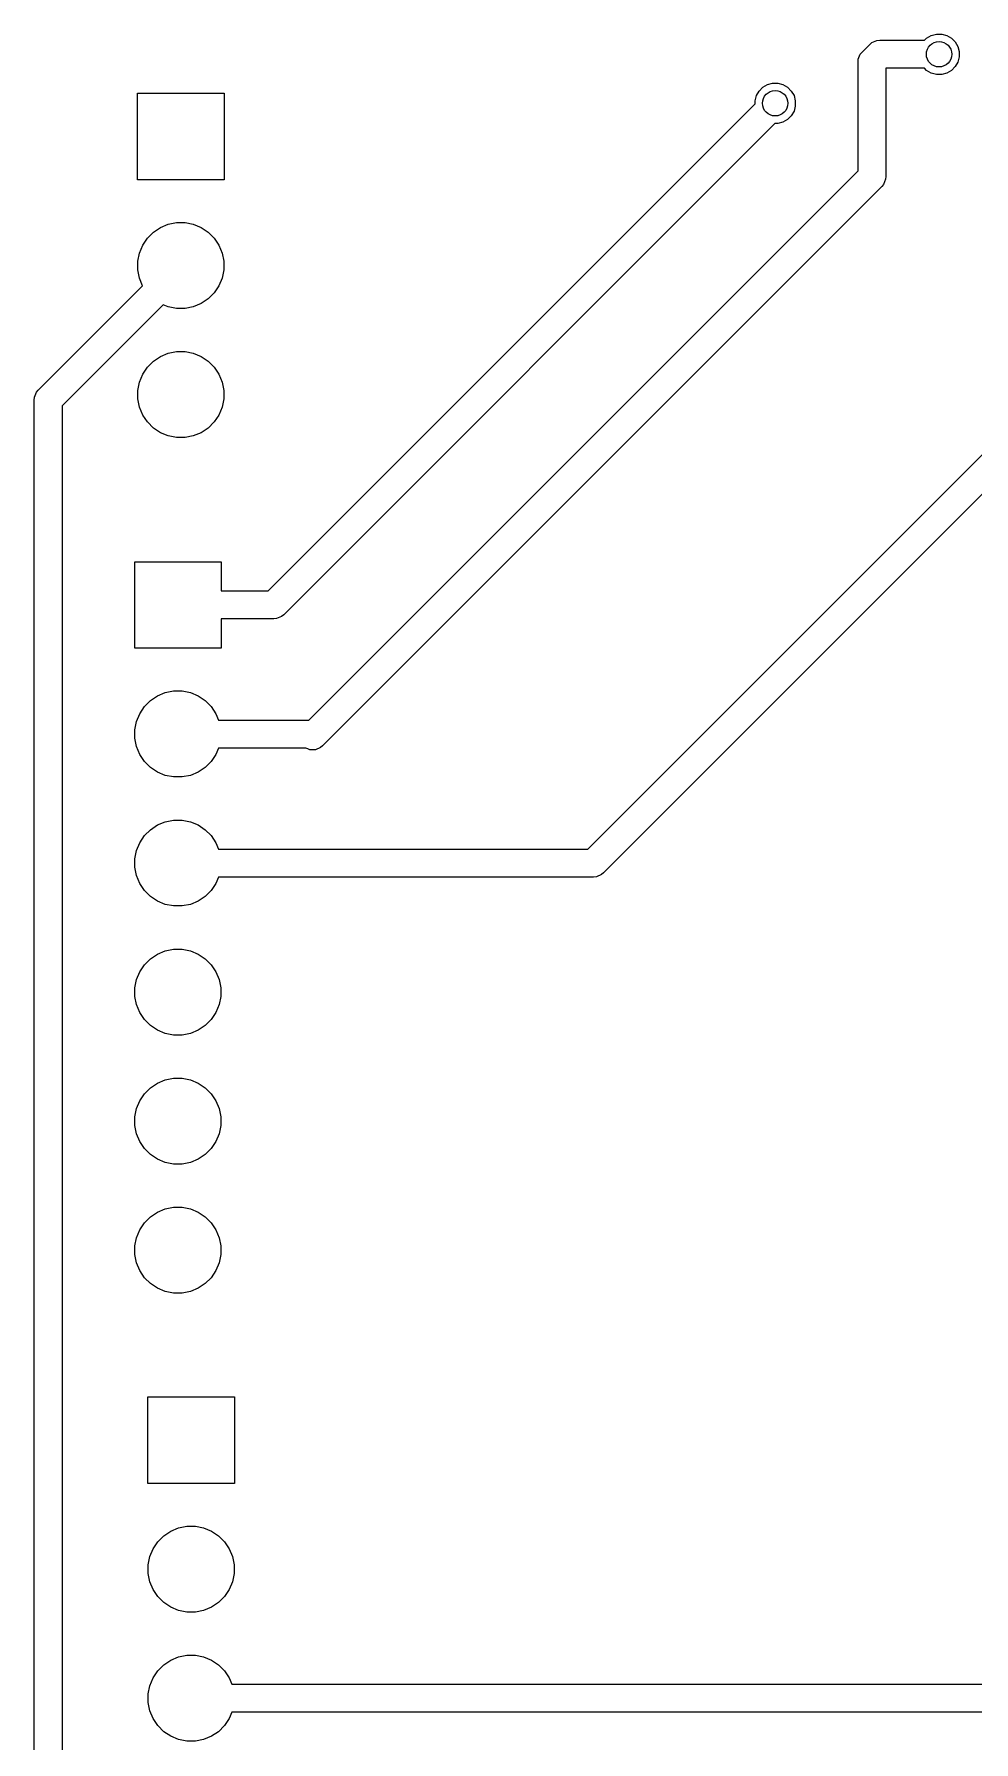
# Model space of a CAD drawing. Extents: x 4.08 to 7.68, y -4.79 to -0.96.
# Drawn here: x 4.084 to 4.813, y -3.512 to -2.189 of the extents above; entities that cross this region are included whole.
import ezdxf

# ---------------------------------------------------------------- set-up
doc = ezdxf.new("R2010")
doc.units = 0
doc.header["$MEASUREMENT"] = 0
doc.layers.add('BLACK', color=7, linetype='CONTINUOUS')

msp = doc.modelspace()

# ---------------------------------------------------------------- linework, layer by layer
at = {"layer": 'BLACK', "linetype": 'CONTINUOUS'}
for p, q in [((4.7321, -2.1967), (4.7337, -2.1953)), ((4.7337, -2.1953), (4.7376, -2.1937)), ((4.7376, -2.1937), (4.7397, -2.1935)), ((4.7397, -2.1935), (4.7745, -2.1935)), ((4.7745, -2.1935), (4.7761, -2.1919)), ((4.7761, -2.1919), (4.7797, -2.1898)), ((4.7797, -2.1898), (4.7837, -2.1887)), ((4.7837, -2.1887), (4.7878, -2.1887)), ((4.7878, -2.1887), (4.7917, -2.1898)), ((4.7917, -2.1898), (4.7953, -2.1919)), ((4.7953, -2.1919), (4.7982, -2.1948)), ((4.7982, -2.1948), (4.8003, -2.1983)), ((4.7229, -2.2103), (4.7231, -2.2082)), ((4.7231, -2.2082), (4.7247, -2.2043)), ((4.7247, -2.2043), (4.7261, -2.2027)), ((4.7261, -2.2027), (4.7321, -2.1967)), ((4.8003, -2.1983), (4.8013, -2.2023)), ((4.8013, -2.2064), (4.8003, -2.2104)), ((4.8013, -2.2023), (4.8013, -2.2064)), ((4.7229, -2.2946), (4.7229, -2.2103)), ((4.7745, -2.2152), (4.7445, -2.2152)), ((4.7445, -2.2152), (4.7445, -2.299)), ((4.7761, -2.2168), (4.7745, -2.2152)), ((4.7797, -2.2189), (4.7761, -2.2168)), ((4.7837, -2.22), (4.7797, -2.2189)), ((4.7878, -2.22), (4.7837, -2.22)), ((4.7917, -2.2189), (4.7878, -2.22)), ((4.7953, -2.2168), (4.7917, -2.2189)), ((4.7982, -2.2139), (4.7953, -2.2168)), ((4.8003, -2.2104), (4.7982, -2.2139)), ((4.1645, -2.3015), (4.1645, -2.2345)), ((4.1645, -2.2345), (4.2315, -2.2345)), ((4.2315, -2.2345), (4.2315, -2.3015)), ((4.6442, -2.2363), (4.6462, -2.2328)), ((4.6462, -2.2328), (4.6491, -2.2299)), ((4.6491, -2.2299), (4.6527, -2.2278)), ((4.6527, -2.2278), (4.6567, -2.2267)), ((4.6567, -2.2267), (4.6608, -2.2267)), ((4.6608, -2.2267), (4.6647, -2.2278)), ((4.6647, -2.2278), (4.6683, -2.2299)), ((4.6683, -2.2299), (4.6712, -2.2328)), ((4.6712, -2.2328), (4.6733, -2.2363)), ((4.2656, -2.6201), (4.6431, -2.2426)), ((4.6431, -2.2403), (4.6442, -2.2363)), ((4.6431, -2.2426), (4.6431, -2.2403)), ((4.6733, -2.2484), (4.6712, -2.2519)), ((4.6733, -2.2363), (4.6743, -2.2403)), ((4.6743, -2.2444), (4.6733, -2.2484)), ((4.6743, -2.2403), (4.6743, -2.2444)), ((4.6584, -2.258), (4.2778, -2.6386)), ((4.6608, -2.258), (4.6584, -2.258)), ((4.6647, -2.2569), (4.6608, -2.258)), ((4.6683, -2.2548), (4.6647, -2.2569)), ((4.6712, -2.2519), (4.6683, -2.2548)), ((4.2315, -2.3015), (4.1645, -2.3015)), ((4.2973, -2.7201), (4.7229, -2.2946)), ((4.7443, -2.3012), (4.7427, -2.3051)), ((4.7445, -2.299), (4.7443, -2.3012)), ((4.7414, -2.3067), (4.3079, -2.7402)), ((4.7427, -2.3051), (4.7414, -2.3067)), ((4.1768, -2.3421), (4.1822, -2.3385)), ((4.1822, -2.3385), (4.1883, -2.336)), ((4.1883, -2.336), (4.1947, -2.3347)), ((4.1947, -2.3347), (4.2013, -2.3347)), ((4.2013, -2.3347), (4.2077, -2.336)), ((4.2077, -2.336), (4.2138, -2.3385)), ((4.2138, -2.3385), (4.2192, -2.3421)), ((4.166, -2.3583), (4.1685, -2.3522)), ((4.1685, -2.3522), (4.1721, -2.3468)), ((4.1721, -2.3468), (4.1768, -2.3421)), ((4.2192, -2.3421), (4.2239, -2.3468)), ((4.2239, -2.3468), (4.2275, -2.3522)), ((4.2275, -2.3522), (4.23, -2.3583)), ((4.1647, -2.3647), (4.166, -2.3583)), ((4.1647, -2.3713), (4.1647, -2.3647)), ((4.23, -2.3583), (4.2313, -2.3647)), ((4.2313, -2.3647), (4.2313, -2.3713)), ((4.166, -2.3777), (4.1647, -2.3713)), ((4.1684, -2.3836), (4.166, -2.3777)), ((4.23, -2.3777), (4.2275, -2.3838)), ((4.2313, -2.3713), (4.23, -2.3777)), ((4.0875, -2.4645), (4.1684, -2.3836)), ((4.2192, -2.3939), (4.2138, -2.3975)), ((4.2239, -2.3892), (4.2192, -2.3939)), ((4.2275, -2.3838), (4.2239, -2.3892)), ((4.1843, -2.3984), (4.106, -2.4767)), ((4.1883, -2.4), (4.1843, -2.3984)), ((4.1947, -2.4013), (4.1883, -2.4)), ((4.2013, -2.4013), (4.1947, -2.4013)), ((4.2077, -2.4), (4.2013, -2.4013)), ((4.2138, -2.3975), (4.2077, -2.4)), ((4.5135, -2.8201), (4.9135, -2.4201)), ((4.1685, -2.4522), (4.1721, -2.4468)), ((4.1721, -2.4468), (4.1768, -2.4421)), ((4.1768, -2.4421), (4.1822, -2.4385)), ((4.1822, -2.4385), (4.1883, -2.436)), ((4.1883, -2.436), (4.1947, -2.4347)), ((4.1947, -2.4347), (4.2013, -2.4347)), ((4.2013, -2.4347), (4.2077, -2.436)), ((4.2077, -2.436), (4.2138, -2.4385)), ((4.2138, -2.4385), (4.2192, -2.4421)), ((4.2192, -2.4421), (4.2239, -2.4468)), ((4.2239, -2.4468), (4.2275, -2.4522)), ((4.9248, -2.4394), (4.5256, -2.8386)), ((4.1647, -2.4647), (4.166, -2.4583)), ((4.166, -2.4583), (4.1685, -2.4522)), ((4.2275, -2.4522), (4.23, -2.4583)), ((4.23, -2.4583), (4.2313, -2.4647)), ((4.0843, -2.4722), (4.0845, -2.4701)), ((4.0843, -3.7533), (4.0843, -2.4722)), ((4.0845, -2.4701), (4.0861, -2.4662)), ((4.0861, -2.4662), (4.0875, -2.4645)), ((4.1647, -2.4713), (4.1647, -2.4647)), ((4.166, -2.4777), (4.1647, -2.4713)), ((4.2313, -2.4713), (4.23, -2.4777)), ((4.2313, -2.4647), (4.2313, -2.4713)), ((4.106, -2.4767), (4.106, -3.7488)), ((4.1685, -2.4838), (4.166, -2.4777)), ((4.1721, -2.4892), (4.1685, -2.4838)), ((4.2275, -2.4838), (4.2239, -2.4892)), ((4.23, -2.4777), (4.2275, -2.4838)), ((4.1768, -2.4939), (4.1721, -2.4892)), ((4.1822, -2.4975), (4.1768, -2.4939)), ((4.1883, -2.5), (4.1822, -2.4975)), ((4.1947, -2.5013), (4.1883, -2.5)), ((4.2077, -2.5), (4.2013, -2.5013)), ((4.2138, -2.4975), (4.2077, -2.5)), ((4.2192, -2.4939), (4.2138, -2.4975)), ((4.2239, -2.4892), (4.2192, -2.4939)), ((4.2013, -2.5013), (4.1947, -2.5013)), ((4.1623, -2.6644), (4.1623, -2.5975)), ((4.1623, -2.5975), (4.2292, -2.5975)), ((4.2292, -2.5975), (4.2292, -2.6201)), ((4.2292, -2.6201), (4.2656, -2.6201)), ((4.2701, -2.6418), (4.2292, -2.6418)), ((4.2292, -2.6418), (4.2292, -2.6644)), ((4.2722, -2.6415), (4.2701, -2.6418)), ((4.2761, -2.6399), (4.2722, -2.6415)), ((4.2778, -2.6386), (4.2761, -2.6399)), ((4.2292, -2.6644), (4.1623, -2.6644)), ((4.1799, -2.7014), (4.186, -2.6989)), ((4.186, -2.6989), (4.1924, -2.6976)), ((4.1924, -2.6976), (4.199, -2.6976)), ((4.199, -2.6976), (4.2054, -2.6989)), ((4.2054, -2.6989), (4.2115, -2.7014)), ((4.1662, -2.7152), (4.1698, -2.7097)), ((4.1698, -2.7097), (4.1745, -2.7051)), ((4.1745, -2.7051), (4.1799, -2.7014)), ((4.2115, -2.7014), (4.2169, -2.7051)), ((4.2169, -2.7051), (4.2216, -2.7097)), ((4.2216, -2.7097), (4.2252, -2.7152)), ((4.1624, -2.7276), (4.1637, -2.7212)), ((4.1637, -2.7212), (4.1662, -2.7152)), ((4.2252, -2.7152), (4.2273, -2.7201)), ((4.2273, -2.7201), (4.2973, -2.7201)), ((4.1624, -2.7342), (4.1624, -2.7276)), ((4.1637, -2.7406), (4.1624, -2.7342)), ((4.1662, -2.7467), (4.1637, -2.7406)), ((4.1698, -2.7522), (4.1662, -2.7467)), ((4.2252, -2.7467), (4.2216, -2.7522)), ((4.2273, -2.7418), (4.2252, -2.7467)), ((4.2948, -2.7418), (4.2273, -2.7418)), ((4.2965, -2.7425), (4.2948, -2.7418)), ((4.2981, -2.7431), (4.2965, -2.7425)), ((4.3024, -2.7431), (4.2981, -2.7431)), ((4.2981, -2.7431), (4.2981, -2.7431)), ((4.3063, -2.7415), (4.3024, -2.7431)), ((4.3079, -2.7402), (4.3063, -2.7415)), ((4.3063, -2.7415), (4.3063, -2.7415)), ((4.1745, -2.7568), (4.1698, -2.7522)), ((4.1799, -2.7604), (4.1745, -2.7568)), ((4.186, -2.763), (4.1799, -2.7604)), ((4.1924, -2.7642), (4.186, -2.763)), ((4.199, -2.7642), (4.1924, -2.7642)), ((4.2054, -2.763), (4.199, -2.7642)), ((4.2115, -2.7604), (4.2054, -2.763)), ((4.2169, -2.7568), (4.2115, -2.7604)), ((4.2216, -2.7522), (4.2169, -2.7568)), ((4.1745, -2.8051), (4.1799, -2.8014)), ((4.1799, -2.8014), (4.186, -2.7989)), ((4.186, -2.7989), (4.1924, -2.7976)), ((4.1924, -2.7976), (4.199, -2.7976)), ((4.199, -2.7976), (4.2054, -2.7989)), ((4.2054, -2.7989), (4.2115, -2.8014)), ((4.2115, -2.8014), (4.2169, -2.8051)), ((4.1637, -2.8212), (4.1662, -2.8152)), ((4.1662, -2.8152), (4.1698, -2.8097)), ((4.1698, -2.8097), (4.1745, -2.8051)), ((4.2169, -2.8051), (4.2216, -2.8097)), ((4.2216, -2.8097), (4.2252, -2.8152)), ((4.2252, -2.8152), (4.2273, -2.8201)), ((4.1624, -2.8276), (4.1637, -2.8212)), ((4.1624, -2.8342), (4.1624, -2.8276)), ((4.2273, -2.8201), (4.5135, -2.8201)), ((4.1637, -2.8406), (4.1624, -2.8342)), ((4.1662, -2.8467), (4.1637, -2.8406)), ((4.2273, -2.8418), (4.2252, -2.8467)), ((4.518, -2.8418), (4.2273, -2.8418)), ((4.5201, -2.8415), (4.518, -2.8418)), ((4.524, -2.8399), (4.5201, -2.8415)), ((4.5256, -2.8386), (4.524, -2.8399)), ((4.1698, -2.8522), (4.1662, -2.8467)), ((4.1745, -2.8568), (4.1698, -2.8522)), ((4.1799, -2.8604), (4.1745, -2.8568)), ((4.2169, -2.8568), (4.2115, -2.8604)), ((4.2216, -2.8522), (4.2169, -2.8568)), ((4.2252, -2.8467), (4.2216, -2.8522)), ((4.186, -2.863), (4.1799, -2.8604)), ((4.1924, -2.8642), (4.186, -2.863)), ((4.199, -2.8642), (4.1924, -2.8642)), ((4.2054, -2.863), (4.199, -2.8642)), ((4.2115, -2.8604), (4.2054, -2.863)), ((4.1662, -2.9152), (4.1698, -2.9097)), ((4.1698, -2.9097), (4.1745, -2.9051)), ((4.1745, -2.9051), (4.1799, -2.9014)), ((4.1799, -2.9014), (4.186, -2.8989)), ((4.186, -2.8989), (4.1924, -2.8976)), ((4.1924, -2.8976), (4.199, -2.8976)), ((4.199, -2.8976), (4.2054, -2.8989)), ((4.2054, -2.8989), (4.2115, -2.9014)), ((4.2115, -2.9014), (4.2169, -2.9051)), ((4.2169, -2.9051), (4.2216, -2.9097)), ((4.2216, -2.9097), (4.2252, -2.9152)), ((4.1624, -2.9276), (4.1637, -2.9212)), ((4.1637, -2.9212), (4.1662, -2.9152)), ((4.2252, -2.9152), (4.2277, -2.9212)), ((4.2277, -2.9212), (4.229, -2.9276)), ((4.1624, -2.9342), (4.1624, -2.9276)), ((4.1637, -2.9406), (4.1624, -2.9342)), ((4.229, -2.9342), (4.2277, -2.9406)), ((4.229, -2.9276), (4.229, -2.9342)), ((4.1662, -2.9467), (4.1637, -2.9406)), ((4.1698, -2.9522), (4.1662, -2.9467)), ((4.2252, -2.9467), (4.2216, -2.9522)), ((4.2277, -2.9406), (4.2252, -2.9467)), ((4.1745, -2.9568), (4.1698, -2.9522)), ((4.1799, -2.9604), (4.1745, -2.9568)), ((4.186, -2.963), (4.1799, -2.9604)), ((4.1924, -2.9642), (4.186, -2.963)), ((4.2054, -2.963), (4.199, -2.9642)), ((4.2115, -2.9604), (4.2054, -2.963)), ((4.2169, -2.9568), (4.2115, -2.9604)), ((4.2216, -2.9522), (4.2169, -2.9568)), ((4.199, -2.9642), (4.1924, -2.9642)), ((4.1745, -3.0051), (4.1799, -3.0014)), ((4.1799, -3.0014), (4.186, -2.9989)), ((4.186, -2.9989), (4.1924, -2.9976)), ((4.1924, -2.9976), (4.199, -2.9976)), ((4.199, -2.9976), (4.2054, -2.9989)), ((4.2054, -2.9989), (4.2115, -3.0014)), ((4.2115, -3.0014), (4.2169, -3.0051)), ((4.1637, -3.0212), (4.1662, -3.0152)), ((4.1662, -3.0152), (4.1698, -3.0097)), ((4.1698, -3.0097), (4.1745, -3.0051)), ((4.2169, -3.0051), (4.2216, -3.0097)), ((4.2216, -3.0097), (4.2252, -3.0152)), ((4.2252, -3.0152), (4.2277, -3.0212)), ((4.1624, -3.0276), (4.1637, -3.0212)), ((4.1624, -3.0342), (4.1624, -3.0276)), ((4.2277, -3.0212), (4.229, -3.0276)), ((4.229, -3.0276), (4.229, -3.0342)), ((4.1637, -3.0406), (4.1624, -3.0342)), ((4.1662, -3.0467), (4.1637, -3.0406)), ((4.2277, -3.0406), (4.2252, -3.0467)), ((4.229, -3.0342), (4.2277, -3.0406)), ((4.1698, -3.0522), (4.1662, -3.0467)), ((4.1745, -3.0568), (4.1698, -3.0522)), ((4.2216, -3.0522), (4.2169, -3.0568)), ((4.2252, -3.0467), (4.2216, -3.0522)), ((4.1799, -3.0604), (4.1745, -3.0568)), ((4.186, -3.063), (4.1799, -3.0604)), ((4.1924, -3.0642), (4.186, -3.063)), ((4.199, -3.0642), (4.1924, -3.0642)), ((4.2054, -3.063), (4.199, -3.0642)), ((4.2115, -3.0604), (4.2054, -3.063)), ((4.2169, -3.0568), (4.2115, -3.0604)), ((4.1698, -3.1097), (4.1745, -3.1051)), ((4.1745, -3.1051), (4.1799, -3.1014)), ((4.1799, -3.1014), (4.186, -3.0989)), ((4.186, -3.0989), (4.1924, -3.0976)), ((4.1924, -3.0976), (4.199, -3.0976)), ((4.199, -3.0976), (4.2054, -3.0989)), ((4.2054, -3.0989), (4.2115, -3.1014)), ((4.2115, -3.1014), (4.2169, -3.1051)), ((4.2169, -3.1051), (4.2216, -3.1097)), ((4.1624, -3.1276), (4.1637, -3.1212)), ((4.1637, -3.1212), (4.1662, -3.1152)), ((4.1662, -3.1152), (4.1698, -3.1097)), ((4.2216, -3.1097), (4.2252, -3.1152)), ((4.2252, -3.1152), (4.2277, -3.1212)), ((4.2277, -3.1212), (4.229, -3.1276)), ((4.1624, -3.1342), (4.1624, -3.1276)), ((4.1637, -3.1406), (4.1624, -3.1342)), ((4.229, -3.1342), (4.2277, -3.1406)), ((4.229, -3.1276), (4.229, -3.1342)), ((4.1662, -3.1467), (4.1637, -3.1406)), ((4.1698, -3.1522), (4.1662, -3.1467)), ((4.2252, -3.1467), (4.2216, -3.1522)), ((4.2277, -3.1406), (4.2252, -3.1467)), ((4.1745, -3.1568), (4.1698, -3.1522)), ((4.1799, -3.1604), (4.1745, -3.1568)), ((4.186, -3.163), (4.1799, -3.1604)), ((4.2115, -3.1604), (4.2054, -3.163)), ((4.2169, -3.1568), (4.2115, -3.1604)), ((4.2216, -3.1522), (4.2169, -3.1568)), ((4.1924, -3.1642), (4.186, -3.163)), ((4.199, -3.1642), (4.1924, -3.1642)), ((4.2054, -3.163), (4.199, -3.1642)), ((4.1725, -3.3115), (4.1725, -3.2445)), ((4.1725, -3.2445), (4.2395, -3.2445)), ((4.2395, -3.2445), (4.2395, -3.3115)), ((4.2395, -3.3115), (4.1725, -3.3115)), ((4.1902, -3.3485), (4.1963, -3.346)), ((4.1963, -3.346), (4.2027, -3.3447)), ((4.2027, -3.3447), (4.2093, -3.3447)), ((4.2093, -3.3447), (4.2157, -3.346)), ((4.2157, -3.346), (4.2218, -3.3485)), ((4.1765, -3.3622), (4.1801, -3.3568)), ((4.1801, -3.3568), (4.1848, -3.3521)), ((4.1848, -3.3521), (4.1902, -3.3485)), ((4.2218, -3.3485), (4.2272, -3.3521)), ((4.2272, -3.3521), (4.2319, -3.3568)), ((4.2319, -3.3568), (4.2355, -3.3622)), ((4.1727, -3.3747), (4.174, -3.3683)), ((4.174, -3.3683), (4.1765, -3.3622)), ((4.2355, -3.3622), (4.238, -3.3683)), ((4.238, -3.3683), (4.2393, -3.3747)), ((4.1727, -3.3813), (4.1727, -3.3747)), ((4.174, -3.3877), (4.1727, -3.3813)), ((4.2393, -3.3813), (4.238, -3.3877)), ((4.2393, -3.3747), (4.2393, -3.3813)), ((4.1765, -3.3938), (4.174, -3.3877)), ((4.1801, -3.3992), (4.1765, -3.3938)), ((4.1848, -3.4039), (4.1801, -3.3992)), ((4.2319, -3.3992), (4.2272, -3.4039)), ((4.2355, -3.3938), (4.2319, -3.3992)), ((4.238, -3.3877), (4.2355, -3.3938)), ((4.1902, -3.4075), (4.1848, -3.4039)), ((4.1963, -3.41), (4.1902, -3.4075)), ((4.2027, -3.4113), (4.1963, -3.41)), ((4.2093, -3.4113), (4.2027, -3.4113)), ((4.2157, -3.41), (4.2093, -3.4113)), ((4.2218, -3.4075), (4.2157, -3.41)), ((4.2272, -3.4039), (4.2218, -3.4075)), ((4.1801, -3.4568), (4.1848, -3.4521)), ((4.1848, -3.4521), (4.1902, -3.4485)), ((4.1902, -3.4485), (4.1963, -3.446)), ((4.1963, -3.446), (4.2027, -3.4447)), ((4.2027, -3.4447), (4.2093, -3.4447)), ((4.2093, -3.4447), (4.2157, -3.446)), ((4.2157, -3.446), (4.2218, -3.4485)), ((4.2218, -3.4485), (4.2272, -3.4521)), ((4.2272, -3.4521), (4.2319, -3.4568)), ((4.174, -3.4683), (4.1765, -3.4622)), ((4.1765, -3.4622), (4.1801, -3.4568)), ((4.2319, -3.4568), (4.2355, -3.4622)), ((4.2355, -3.4622), (4.2376, -3.4672)), ((4.1727, -3.4747), (4.174, -3.4683)), ((4.1727, -3.4813), (4.1727, -3.4747)), ((4.2376, -3.4672), (4.8656, -3.4672)), ((4.174, -3.4877), (4.1727, -3.4813)), ((4.1765, -3.4938), (4.174, -3.4877)), ((4.2376, -3.4888), (4.2355, -3.4938)), ((4.8701, -3.4888), (4.2376, -3.4888)), ((4.1801, -3.4992), (4.1765, -3.4938)), ((4.1848, -3.5039), (4.1801, -3.4992)), ((4.1902, -3.5075), (4.1848, -3.5039)), ((4.2272, -3.5039), (4.2218, -3.5075)), ((4.2319, -3.4992), (4.2272, -3.5039)), ((4.2355, -3.4938), (4.2319, -3.4992)), ((4.1963, -3.51), (4.1902, -3.5075)), ((4.2027, -3.5113), (4.1963, -3.51)), ((4.2093, -3.5113), (4.2027, -3.5113)), ((4.2157, -3.51), (4.2093, -3.5113)), ((4.2218, -3.5075), (4.2157, -3.51))]:
    msp.add_line(p, q, dxfattribs=at)
at = {"layer": 'BLACK'}
for centre in [(4.7857, -2.2043), (4.6587, -2.2423)]:
    msp.add_circle(centre, 0.00984, dxfattribs=at)

doc.saveas('drawing.dxf')
